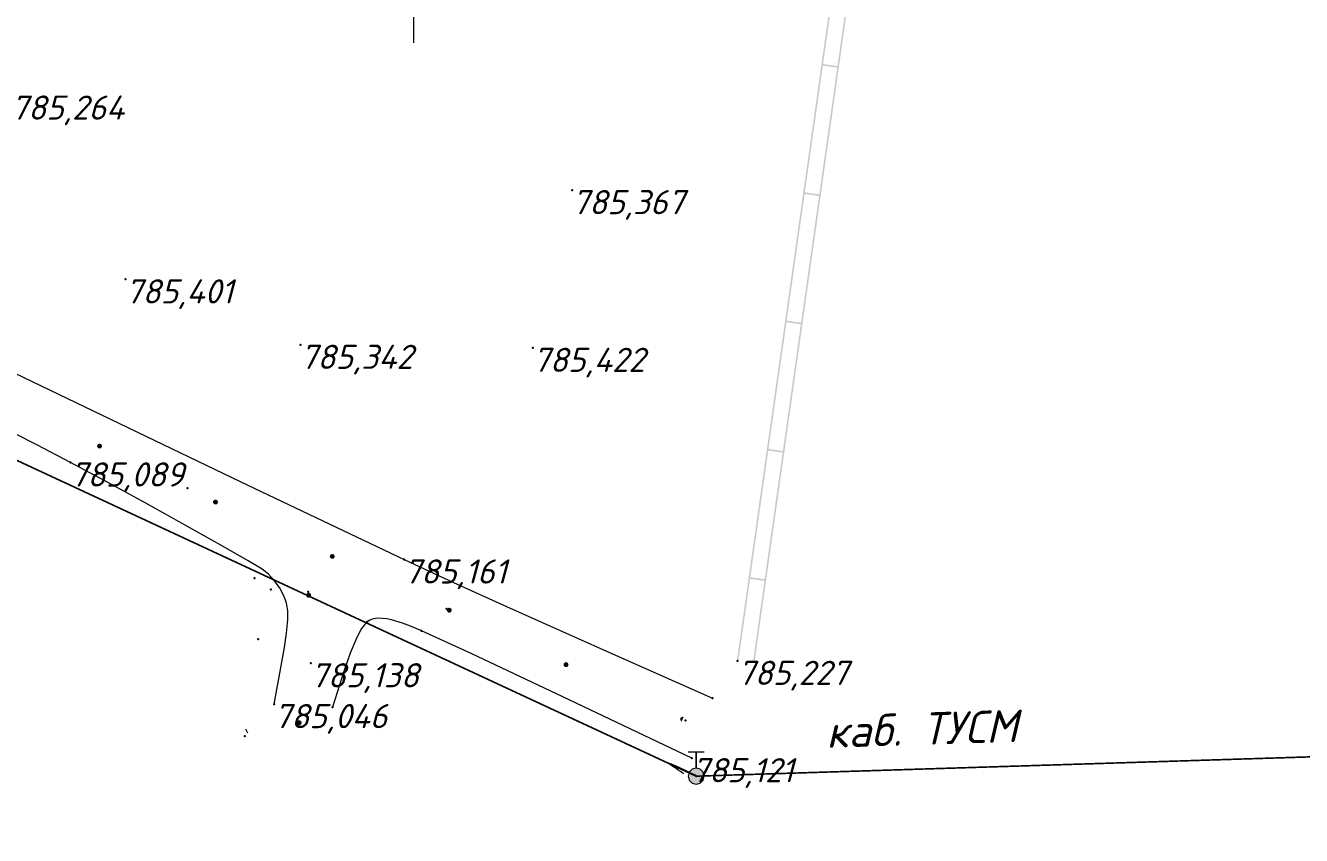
# Model space of a CAD drawing. Header units: metres. Extents: x 629572 to 645168, y 4785785 to 4790166.
# Drawn here: x 634375.9 to 634455.1, y 4788147.8 to 4788198.1 of the extents above; entities that cross this region are included whole.
import ezdxf

# ---------------------------------------------------------------- set-up
doc = ezdxf.new("R2010")
doc.units = ezdxf.units.M
doc.linetypes.add('Сплошная', pattern=[0])
doc.layers.get('0').update_dxf_attribs({"linetype": 'CONTINUOUS'})
for name, color, linetype in [('Горизонтали', 7, 'CONTINUOUS'), ('Дороги с покрытием (край_ бровка)', 7, 'CONTINUOUS'), ('Дороги с покрытием (осевая линия)', 7, 'CONTINUOUS'), ('каб.TNS+', 7, 'CONTINUOUS'), ('каб.ТУСМ', 7, 'CONTINUOUS'), ('Кабельные столбики-сторожки', 7, 'CONTINUOUS'), ('Нурсултан', 7, 'CONTINUOUS'), ('Ограды каменные и жб (H более 1м) - по краю', 7, 'CONTINUOUS'), ('Сетка координатная', 7, 'CONTINUOUS'), ('тест', 7, 'CONTINUOUS')]:
    doc.layers.add(name, color=color, linetype=linetype)
doc.styles.add('ISOCPEUR', font='isocpeui.ttf')
doc.styles.get("Standard").update_dxf_attribs({"font": 'isocpeui.ttf'})
doc.linetypes.add('TELEFON', pattern='A,8,["o",Standard,S=1,R=0,X=-4.33,Y=-0.34],-2', length=10)

# ---------------------------------------------------------------- blocks, each defined once
blk = doc.blocks.new('1010 - 119.2 эл.кабел.столбики-сторожки')
blk.add_hatch(color=7).paths.add_polyline_path([(0, 0.5), (-0.25, 0.433), (-0.433, 0.25), (-0.5, 0), (-0.433, -0.25), (-0.25, -0.433), (0, -0.5), (0.25, -0.433), (0.433, -0.25), (0.5, 0), (0.433, 0.25), (0.25, 0.433), (0, 0.5)])
at = {"color": 7, "linetype": 'Continuous', "lineweight": 0, "const_width": 0.1, "flags": 128}
for points in [[(-0.5, 1.5), (0.5, 1.5)], [(0, 0.5), (0, 1.5)]]:
    blk.add_lwpolyline(points, dxfattribs=at)
at = {"color": 7, "linetype": 'Continuous', "lineweight": 0, "flags": 128}
blk.add_lwpolyline([(0, 0.5), (-0.25, 0.433), (-0.433, 0.25), (-0.5, 0), (-0.433, -0.25), (-0.25, -0.433), (0, -0.5), (0.25, -0.433), (0.433, -0.25), (0.5, 0), (0.433, 0.25), (0.25, 0.433), (0, 0.5)], close=True, dxfattribs=at)
at = {"color": 7, "style": 'ISOCPEUR', "flags": 1}
for tag in ['X', 'Отметка', 'Отметка', 'Имя объекта CREDO-III', 'Код объекта CREDO-III', 'Примечание', 'Тип попереч. профиля', 'Y']:
    blk.add_attdef(tag, (0, 0), '', height=2.5, dxfattribs=at)
blk = doc.blocks.new('Крест')
at = {"color": 0, "linetype": 'Continuous', "lineweight": 0, "flags": 128}
for points in [[(0, -1), (0, 1)], [(-1, 0), (1, 0)]]:
    blk.add_lwpolyline(points, dxfattribs=at)

msp = doc.modelspace()

# ---------------------------------------------------------------- hatches: boundary and pattern name
at = {"layer": 'Дороги с покрытием (осевая линия)'}
for points in [[(634380.411, 4788171.815), (634380.416, 4788171.815), (634380.416, 4788171.825), (634380.416, 4788171.815), (634380.536, 4788171.814), (634380.546, 4788171.814), (634380.554, 4788171.818), (634380.581, 4788171.851), (634380.636, 4788171.92), (634380.628, 4788171.926), (634380.637, 4788171.928), (634380.63, 4788171.948), (634380.613, 4788171.989), (634380.637, 4788171.928), (634380.609, 4788172.055), (634380.604, 4788172.062), (634380.599, 4788172.053), (634380.604, 4788172.062), (634380.487, 4788172.119), (634380.482, 4788172.11), (634380.487, 4788172.119), (634380.478, 4788172.119), (634380.383, 4788172.074), (634380.36, 4788172.063), (634380.358, 4788172.062), (634380.356, 4788172.061), (634380.355, 4788172.056), (634380.325, 4788171.929), (634380.324, 4788171.925), (634380.327, 4788171.921), (634380.335, 4788171.927), (634380.335, 4788171.927), (634380.335, 4788171.927), (634380.327, 4788171.921), (634380.334, 4788171.915), (634380.376, 4788171.876), (634380.327, 4788171.921), (634380.408, 4788171.819)], [(634387.562, 4788168.415), (634387.563, 4788168.419), (634387.591, 4788168.477), (634387.611, 4788168.518), (634387.592, 4788168.477), (634387.598, 4788168.448), (634387.617, 4788168.369), (634387.592, 4788168.477), (634387.567, 4788168.425), (634387.562, 4788168.415), (634387.559, 4788168.409), (634387.614, 4788168.341), (634387.622, 4788168.347), (634387.614, 4788168.341), (634387.617, 4788168.337), (634387.622, 4788168.337), (634387.622, 4788168.347), (634387.622, 4788168.337), (634387.743, 4788168.338), (634387.752, 4788168.338), (634387.752, 4788168.348), (634387.752, 4788168.338), (634387.76, 4788168.342), (634387.756, 4788168.345), (634387.752, 4788168.348), (634387.76, 4788168.342), (634387.787, 4788168.375), (634387.841, 4788168.444), (634387.844, 4788168.448), (634387.843, 4788168.449), (634387.843, 4788168.452), (634387.833, 4788168.45), (634387.843, 4788168.452), (634387.835, 4788168.472), (634387.824, 4788168.499), (634387.843, 4788168.452), (634387.813, 4788168.579), (634387.807, 4788168.586), (634387.689, 4788168.641), (634387.685, 4788168.632), (634387.681, 4788168.641), (634387.666, 4788168.634), (634387.665, 4788168.633), (634387.587, 4788168.595), (634387.564, 4788168.584), (634387.562, 4788168.583), (634387.56, 4788168.582), (634387.559, 4788168.578), (634387.561, 4788168.577), (634387.569, 4788168.575), (634387.559, 4788168.578), (634387.53, 4788168.451), (634387.54, 4788168.448), (634387.536, 4788168.449), (634387.53, 4788168.451), (634387.532, 4788168.442), (634387.559, 4788168.409)], [(634394.811, 4788165.201), (634394.808, 4788165.148), (634394.808, 4788165.141), (634394.811, 4788165.201), (634394.79, 4788165.104), (634394.791, 4788165.104), (634394.784, 4788165.074), (634394.783, 4788165.069), (634394.786, 4788165.065), (634394.87, 4788164.965), (634394.873, 4788164.962), (634394.878, 4788164.962), (634394.877, 4788164.972), (634394.878, 4788164.962), (634394.998, 4788164.964), (634395.008, 4788164.964), (634395.012, 4788164.964), (634395.015, 4788164.968), (634395.011, 4788164.972), (634395.007, 4788164.974), (634395.015, 4788164.968), (634395.041, 4788165.002), (634395.095, 4788165.071), (634395.087, 4788165.078), (634395.093, 4788165.073), (634395.095, 4788165.071), (634395.097, 4788165.075), (634395.097, 4788165.077), (634395.096, 4788165.08), (634395.065, 4788165.206), (634395.055, 4788165.204), (634395.059, 4788165.213), (634394.941, 4788165.267), (634394.937, 4788165.258), (634394.932, 4788165.267), (634394.845, 4788165.223), (634394.845, 4788165.223), (634394.839, 4788165.219), (634394.816, 4788165.208), (634394.813, 4788165.207), (634394.812, 4788165.206)], [(634393.312, 4788162.675), (634393.314, 4788162.671), (634393.323, 4788162.676), (634393.314, 4788162.671), (634393.379, 4788162.569), (634393.384, 4788162.561), (634393.387, 4788162.557), (634393.391, 4788162.556), (634393.392, 4788162.562), (634393.392, 4788162.566), (634393.391, 4788162.556), (634393.433, 4788162.552), (634393.521, 4788162.542), (634393.526, 4788162.542), (634393.527, 4788162.543), (634393.529, 4788162.545), (634393.621, 4788162.638), (634393.623, 4788162.646), (634393.613, 4788162.645), (634393.623, 4788162.646), (634393.608, 4788162.775), (634393.604, 4788162.783), (634393.514, 4788162.838), (634393.493, 4788162.851), (634393.49, 4788162.853), (634393.489, 4788162.854), (634393.484, 4788162.852), (634393.485, 4788162.85), (634393.488, 4788162.843), (634393.484, 4788162.852), (634393.438, 4788162.827), (634393.426, 4788162.821), (634393.484, 4788162.852), (634393.362, 4788162.809), (634393.357, 4788162.807), (634393.356, 4788162.802), (634393.354, 4788162.794), (634393.344, 4788162.738), (634393.356, 4788162.802), (634393.313, 4788162.679), (634393.323, 4788162.676), (634393.313, 4788162.679)], [(634402.141, 4788161.621), (634402.146, 4788161.621), (634402.266, 4788161.623), (634402.276, 4788161.623), (634402.276, 4788161.633), (634402.276, 4788161.623), (634402.284, 4788161.627), (634402.279, 4788161.63), (634402.276, 4788161.633), (634402.284, 4788161.627), (634402.31, 4788161.661), (634402.363, 4788161.73), (634402.355, 4788161.736), (634402.365, 4788161.738), (634402.357, 4788161.758), (634402.34, 4788161.799), (634402.34, 4788161.799), (634402.365, 4788161.738), (634402.335, 4788161.865), (634402.329, 4788161.871), (634402.325, 4788161.862), (634402.329, 4788161.871), (634402.211, 4788161.926), (634402.207, 4788161.917), (634402.202, 4788161.926), (634402.108, 4788161.879), (634402.086, 4788161.868), (634402.09, 4788161.859), (634402.086, 4788161.868), (634402.083, 4788161.867), (634402.082, 4788161.866), (634402.081, 4788161.861), (634402.077, 4788161.809), (634402.077, 4788161.796), (634402.081, 4788161.861), (634402.053, 4788161.734), (634402.063, 4788161.732), (634402.059, 4788161.733), (634402.053, 4788161.734), (634402.052, 4788161.729), (634402.055, 4788161.726), (634402.138, 4788161.625), (634402.145, 4788161.631), (634402.138, 4788161.625)], [(634409.335, 4788158.316), (634409.305, 4788158.343), (634409.332, 4788158.31), (634409.332, 4788158.31), (634409.387, 4788158.242), (634409.395, 4788158.249), (634409.387, 4788158.242), (634409.39, 4788158.239), (634409.395, 4788158.239), (634409.515, 4788158.24), (634409.525, 4788158.24), (634409.533, 4788158.244), (634409.528, 4788158.247), (634409.527, 4788158.248), (634409.533, 4788158.244), (634409.559, 4788158.277), (634409.613, 4788158.347), (634409.616, 4788158.35), (634409.615, 4788158.352), (634409.615, 4788158.355), (634409.584, 4788158.482), (634409.575, 4788158.479), (634409.584, 4788158.482), (634409.579, 4788158.488), (634409.461, 4788158.544), (634409.457, 4788158.534), (634409.452, 4788158.543), (634409.438, 4788158.536), (634409.438, 4788158.536), (634409.358, 4788158.497), (634409.336, 4788158.486), (634409.34, 4788158.477), (634409.336, 4788158.486), (634409.333, 4788158.484), (634409.331, 4788158.483), (634409.33, 4788158.479), (634409.332, 4788158.478), (634409.335, 4788158.478), (634409.33, 4788158.479), (634409.327, 4788158.426), (634409.326, 4788158.413), (634409.33, 4788158.479), (634409.303, 4788158.352), (634409.302, 4788158.347), (634409.305, 4788158.343), (634409.313, 4788158.349), (634409.305, 4788158.343), (634409.312, 4788158.337)], [(634392.728, 4788154.813), (634392.725, 4788154.809), (634392.726, 4788154.805), (634392.736, 4788154.807), (634392.726, 4788154.805), (634392.756, 4788154.688), (634392.758, 4788154.678), (634392.759, 4788154.674), (634392.763, 4788154.672), (634392.766, 4788154.677), (634392.768, 4788154.681), (634392.763, 4788154.672), (634392.802, 4788154.654), (634392.882, 4788154.617), (634392.886, 4788154.627), (634392.883, 4788154.619), (634392.882, 4788154.617), (634392.886, 4788154.615), (634392.888, 4788154.616), (634392.89, 4788154.618), (634392.908, 4788154.63), (634392.944, 4788154.656), (634392.89, 4788154.618), (634393.007, 4788154.676), (634393.002, 4788154.685), (634393.007, 4788154.676), (634393.012, 4788154.683), (634393.038, 4788154.811), (634393.029, 4788154.813), (634393.036, 4788154.819), (634392.969, 4788154.9), (634392.953, 4788154.919), (634392.951, 4788154.922), (634392.95, 4788154.923), (634392.945, 4788154.923), (634392.945, 4788154.921), (634392.945, 4788154.913), (634392.945, 4788154.923), (634392.893, 4788154.914), (634392.88, 4788154.912), (634392.945, 4788154.923), (634392.815, 4788154.92), (634392.815, 4788154.91), (634392.807, 4788154.916), (634392.803, 4788154.908), (634392.789, 4788154.884), (634392.807, 4788154.916)], [(634416.635, 4788154.847), (634416.639, 4788154.855), (634416.639, 4788154.855), (634416.639, 4788154.855), (634416.639, 4788154.855), (634416.644, 4788154.864), (634416.644, 4788154.865), (634416.76, 4788155.113), (634416.76, 4788155.113), (634416.765, 4788155.122), (634416.706, 4788155.15), (634416.697, 4788155.15), (634416.603, 4788155.103), (634416.58, 4788155.092), (634416.585, 4788155.083), (634416.58, 4788155.084), (634416.585, 4788155.083), (634416.58, 4788155.092), (634416.577, 4788155.091), (634416.576, 4788155.09), (634416.575, 4788155.085), (634416.547, 4788154.958), (634416.557, 4788154.956), (634416.549, 4788154.95), (634416.631, 4788154.849), (634416.635, 4788154.845)]]:
    msp.add_hatch(color=7, dxfattribs=at).paths.add_polyline_path(points)
at = {"layer": 'Ограды каменные и жб (H более 1м) - по краю'}
for points in [[(634425.849, 4788198.642), (634426.071, 4788200.206), (634426.071, 4788200.207), (634426.071, 4788200.209), (634426.173, 4788201.482), (634426.342, 4788203.59), (634426.242, 4788203.598), (634426.073, 4788201.49), (634425.971, 4788200.219), (634426.016, 4788200.214), (634426.021, 4788200.213), (634426.016, 4788200.214), (634426.016, 4788200.214), (634425.971, 4788200.219), (634425.75, 4788198.656), (634425.324, 4788195.658), (634425.374, 4788195.65), (634425.324, 4788195.658), (634425.317, 4788195.608), (634425.367, 4788195.601), (634426.357, 4788195.461), (634426.407, 4788195.453), (634426.414, 4788195.503), (634426.364, 4788195.51), (634426.414, 4788195.503), (634426.839, 4788198.502), (634427.061, 4788200.066), (634427.065, 4788200.097), (634427.068, 4788200.129), (634427.17, 4788201.402), (634427.339, 4788203.51), (634427.239, 4788203.518), (634427.07, 4788201.41), (634426.968, 4788200.137), (634426.966, 4788200.108), (634426.962, 4788200.08), (634426.74, 4788198.516), (634426.321, 4788195.567), (634425.431, 4788195.693)], [(634425.02, 4788193.514), (634424.619, 4788190.686), (634424.194, 4788187.687), (634424.187, 4788187.638), (634424.237, 4788187.631), (634425.227, 4788187.49), (634425.276, 4788187.483), (634425.283, 4788187.533), (634425.709, 4788190.532), (634426.11, 4788193.359), (634426.407, 4788195.453), (634426.307, 4788195.468), (634426.01, 4788193.373), (634425.609, 4788190.546), (634425.191, 4788187.596), (634424.3, 4788187.723), (634424.718, 4788190.672), (634425.12, 4788193.5), (634425.416, 4788195.594), (634425.317, 4788195.608)], [(634423.89, 4788185.544), (634423.489, 4788182.716), (634423.064, 4788179.717), (634423.113, 4788179.71), (634423.064, 4788179.717), (634423.057, 4788179.667), (634423.106, 4788179.66), (634424.096, 4788179.52), (634424.146, 4788179.513), (634424.153, 4788179.562), (634424.578, 4788182.561), (634424.979, 4788185.389), (634425.276, 4788187.483), (634425.177, 4788187.497), (634424.88, 4788185.403), (634424.479, 4788182.575), (634424.061, 4788179.626), (634423.17, 4788179.752), (634423.588, 4788182.702), (634423.989, 4788185.529), (634424.286, 4788187.624), (634424.187, 4788187.638)], [(634422.76, 4788177.573), (634422.359, 4788174.746), (634421.933, 4788171.747), (634421.983, 4788171.74), (634421.933, 4788171.747), (634421.926, 4788171.697), (634421.976, 4788171.69), (634422.966, 4788171.55), (634423.016, 4788171.543), (634423.023, 4788171.592), (634423.448, 4788174.591), (634423.849, 4788177.419), (634424.146, 4788179.513), (634424.047, 4788179.527), (634423.75, 4788177.433), (634423.349, 4788174.605), (634422.93, 4788171.656), (634422.04, 4788171.782), (634422.458, 4788174.731), (634422.859, 4788177.559), (634423.156, 4788179.653), (634423.057, 4788179.667)], [(634421.629, 4788169.603), (634421.228, 4788166.775), (634420.803, 4788163.776), (634420.853, 4788163.769), (634420.803, 4788163.776), (634420.796, 4788163.727), (634420.846, 4788163.72), (634421.836, 4788163.579), (634421.885, 4788163.572), (634421.892, 4788163.622), (634421.843, 4788163.629), (634421.892, 4788163.622), (634422.318, 4788166.621), (634422.719, 4788169.448), (634423.016, 4788171.543), (634422.916, 4788171.557), (634422.619, 4788169.462), (634422.218, 4788166.635), (634421.8, 4788163.685), (634420.909, 4788163.812), (634421.327, 4788166.761), (634421.728, 4788169.589), (634422.025, 4788171.683), (634421.926, 4788171.697)], [(634420.499, 4788161.633), (634420.098, 4788158.805), (634420.073, 4788158.632), (634420.079, 4788158.631), (634420.173, 4788158.618), (634420.197, 4788158.791), (634420.598, 4788161.618), (634420.895, 4788163.713), (634420.796, 4788163.727)], [(634421.489, 4788161.492), (634421.088, 4788158.664), (634421.064, 4788158.492), (634421.069, 4788158.491), (634421.163, 4788158.478), (634421.187, 4788158.65), (634421.588, 4788161.478), (634421.885, 4788163.572), (634421.786, 4788163.586)]]:
    msp.add_hatch(color=7, dxfattribs=at).paths.add_polyline_path(points)

# ---------------------------------------------------------------- linework, layer by layer
at = {"layer": 'Горизонтали', "color": 34, "linetype": 'Сплошная', "lineweight": 0, "true_color": 0xa55200, "elevation": 785, "flags": 128}
for points in [[(634389.557, 4788154.388), (634389.578, 4788154.349), (634389.661, 4788154.191), (634389.682, 4788154.152)], [(634416.767, 4788151.604), (634416.732, 4788151.629), (634416.57, 4788151.742), (634416.434, 4788151.835), (634416.305, 4788151.923), (634416.162, 4788152.018), (634416.013, 4788152.118), (634415.865, 4788152.216), (634415.862, 4788152.218), (634415.767, 4788152.288), (634415.839, 4788152.274), (634415.954, 4788152.235), (634416.073, 4788152.191), (634416.194, 4788152.141), (634416.314, 4788152.088), (634416.432, 4788152.034), (634416.55, 4788151.977), (634416.597, 4788151.955), (634416.668, 4788151.92), (634416.734, 4788151.889), (634416.772, 4788151.871), (634416.951, 4788151.785), (634417.239, 4788151.647), (634417.483, 4788151.53), (634417.531, 4788151.507)]]:
    msp.add_lwpolyline(points, dxfattribs=at)
at = {"layer": 'Дороги с покрытием (край_ бровка)', "color": 251, "linetype": 'Сплошная', "lineweight": 0, "true_color": 0x636466, "flags": 128}
for points in [[(634338.089, 4788251.977), (634337.892, 4788252.002), (634337.659, 4788251.994), (634337.408, 4788251.962), (634337.219, 4788251.937), (634336.981, 4788251.921), (634336.785, 4788251.935), (634336.573, 4788252), (634336.122, 4788252.183), (634335.826, 4788252.306), (634334.991, 4788252.623), (634334.321, 4788252.82), (634333.912, 4788252.894), (634333.565, 4788252.913), (634333.277, 4788252.876), (634333.048, 4788252.784), (634332.82, 4788252.616), (634332.564, 4788252.371), (634332.286, 4788252.053), (634331.991, 4788251.671), (634331.703, 4788251.256), (634331.414, 4788250.801), (634331.133, 4788250.321), (634330.868, 4788249.828), (634330.614, 4788249.308), (634330.391, 4788248.802), (634330.205, 4788248.321), (634330.059, 4788247.874), (634329.951, 4788247.427), (634329.852, 4788246.858), (634329.76, 4788246.152), (634329.666, 4788245.25), (634329.551, 4788243.949), (634329.338, 4788241.661), (634329.214, 4788240.606), (634329.081, 4788239.681), (634328.934, 4788238.857), (634328.772, 4788238.125), (634328.562, 4788237.339), (634328.272, 4788236.36), (634327.416, 4788233.699), (634326.42, 4788230.732), (634325.473, 4788227.914), (634324.466, 4788224.816), (634323.772, 4788222.5), (634323.164, 4788220.246), (634322.555, 4788217.825), (634322.028, 4788215.602), (634321.466, 4788213.114), (634320.442, 4788208.385), (634320.442, 4788208.385), (634320.437, 4788207.131), (634320.46, 4788206.232), (634320.497, 4788205.667), (634320.553, 4788205.154), (634320.629, 4788204.684), (634320.725, 4788204.251), (634320.867, 4788203.78), (634321.04, 4788203.352), (634321.245, 4788202.965), (634321.484, 4788202.616), (634321.772, 4788202.291), (634322.137, 4788201.961), (634322.581, 4788201.625), (634323.108, 4788201.278), (634324.105, 4788200.71), (634325.398, 4788200.064), (634326.513, 4788199.541), (634327.744, 4788198.961), (634329.176, 4788198.301), (634331.853, 4788197.115), (634333.531, 4788196.377), (634338.272, 4788194.288), (634341.865, 4788192.677), (634344.658, 4788191.389), (634347.435, 4788190.061), (634350.955, 4788188.342), (634355.895, 4788185.902), (634358.108, 4788184.806), (634365.272, 4788181.293), (634375.772, 4788176.229), (634389.263, 4788169.748), (634399.398, 4788164.922), (634402.468, 4788163.496), (634405.759, 4788161.993), (634412.151, 4788159.131), (634418.558, 4788156.302)], [(634391.322, 4788155.938), (634391.771, 4788158.304), (634391.966, 4788159.442), (634392.097, 4788160.345), (634392.176, 4788161.164), (634392.176, 4788161.733), (634392.144, 4788161.967), (634392.087, 4788162.208), (634392.008, 4788162.453), (634391.906, 4788162.701), (634391.653, 4788163.168), (634391.336, 4788163.607), (634390.97, 4788163.996), (634390.576, 4788164.313), (634389.72, 4788164.833), (634388.018, 4788165.812), (634383.363, 4788168.413), (634380.8, 4788169.812), (634378.672, 4788170.948), (634376.575, 4788172.03), (634373.822, 4788173.417), (634368.535, 4788176.038), (634368.346, 4788176.132), (634363.798, 4788178.39), (634360.243, 4788180.21), (634359.644, 4788180.52), (634356.693, 4788182.039), (634354.801, 4788182.995), (634353.121, 4788183.822), (634348.933, 4788185.818), (634344.025, 4788188.107), (634339.102, 4788190.363), (634333.132, 4788193.065), (634326.701, 4788195.937), (634324.198, 4788197.022), (634322.942, 4788197.524), (634322.593, 4788197.625), (634322.218, 4788197.705), (634321.825, 4788197.763), (634321.419, 4788197.797), (634321.012, 4788197.807), (634320.607, 4788197.793), (634320.211, 4788197.755), (634319.83, 4788197.695), (634319.451, 4788197.609), (634319.102, 4788197.499), (634318.787, 4788197.368), (634318.509, 4788197.217), (634318.268, 4788197.041), (634318.038, 4788196.821), (634317.818, 4788196.554), (634317.605, 4788196.239), (634317.284, 4788195.644), (634316.948, 4788194.871), (634316.701, 4788194.236), (634316.394, 4788193.457), (634316.101, 4788192.703), (634315.734, 4788191.673), (634314.908, 4788189.198), (634313.999, 4788186.376)], [(634417.284, 4788152.577), (634417.284, 4788152.577), (634409.665, 4788156.191), (634403.562, 4788159.073), (634400.49, 4788160.49), (634400.446, 4788160.509), (634399.798, 4788160.774), (634399.297, 4788160.961), (634398.616, 4788161.164), (634398.32, 4788161.225), (634398.051, 4788161.26), (634397.753, 4788161.266), (634397.495, 4788161.232), (634397.276, 4788161.156), (634397.097, 4788161.04), (634396.931, 4788160.866), (634396.759, 4788160.623), (634396.58, 4788160.31), (634396.393, 4788159.924), (634396.054, 4788159.101), (634395.673, 4788158.026), (634394.945, 4788155.737)]]:
    msp.add_lwpolyline(points, dxfattribs=at)
at = {"layer": 'каб.TNS+', "color": 3, "linetype": 'TELEFON', "lineweight": 13, "true_color": 0x00e600, "const_width": 0.1, "flags": 128}
msp.add_lwpolyline([(633230.144, 4788389.592), (633344.729, 4788403.854), (633409.357, 4788391.818), (633420.009, 4788387.98), (633437.054, 4788383.297), (633526.334, 4788366.901), (633634.565, 4788348.248), (633710.126, 4788332.171), (634104.681, 4788238.498), (634261.231, 4788230.403), (634311.884, 4788200.571), (634417.542, 4788151.457), (634579.568, 4788156.544), (634633.9, 4788158.034), (634644.582, 4788158.401), (634694.097, 4788152.282), (634733.066, 4788146.767), (634775.286, 4788140.461), (634799.265, 4788136.502), (635093.223, 4788078.935), (635226.392, 4788062.853), (635399.922, 4788029.549), (635484.356, 4788023.579), (635569.309, 4788012.235), (635621.709, 4788004.851), (635666.94, 4787992.952), (635740.027, 4787980.176), (635779.914, 4787970.332), (635826.581, 4787957.347), (635853.488, 4787947.661), (635872.702, 4787940.068), (635991.537, 4787886.465), (636187.111, 4787806.711), (636209.235, 4787765.084), (636377.357, 4787726.52), (636432.925, 4787741.365), (636490.651, 4787769.031), (636568.713, 4787804.041), (636646.25, 4787818.683), (636712.558, 4787826.654), (636770.215, 4787836.87), (636964.065, 4787865.88), (637090.976, 4787866.86), (637407.809, 4787914.614), (637650.17, 4787988.245), (637701.732, 4787996.925), (637736.588, 4788004.318), (637781.106, 4788015.857), (637823.812, 4788025.287), (637840.147, 4788027.841), (637887.457, 4788037.971), (637924.534, 4788044.77), (637950.054, 4788039.488), (637995.293, 4788042.79), (638160.082, 4788128.557), (638321.49, 4788202.495), (638407.595, 4788245.637), (638451.902, 4788258.85), (638484.142, 4788264.993), (638492.947, 4788261.65)], dxfattribs=at)
at = {"layer": 'Нурсултан', "color": 7}
for p in [(634409.837, 4788187.864, -1.31), (634382.09, 4788182.32, -1.276), (634392.955, 4788178.255, -1.335), (634407.396, 4788178.068, -1.255), (634378.672, 4788170.948, -1.588), (634385.945, 4788169.349, -1.516), (634387.611, 4788168.518, -1.504), (634399.398, 4788164.922, -1.516), (634390.105, 4788163.756, -1.519), (634391.114, 4788163.042, -1.542), (634393.446, 4788162.912, -1.529), (634402.042, 4788161.845, -1.482), (634397.097, 4788161.04, -1.623), (634400.49, 4788160.49, -1.574), (634390.336, 4788159.977, -1.609), (634420.123, 4788158.625, -1.45), (634393.597, 4788158.474, -1.539), (634418.558, 4788156.302, -1.51), (634391.322, 4788155.938, -1.631), (634394.945, 4788155.737, -1.513), (634416.884, 4788154.906, -1.522), (634389.496, 4788153.949, -1.682), (634417.284, 4788152.577, -1.556), (634417.542, 4788151.457, -1.682)]:
    msp.add_point(p, dxfattribs=at)
at = {"layer": 'тест', "color": 7}
for p in [(634409.837, 4788187.864, 785.367), (634382.09, 4788182.32, 785.401), (634392.955, 4788178.255, 785.342), (634407.396, 4788178.068, 785.422), (634385.945, 4788169.349, 785.161), (634393.446, 4788162.912, 785.148), (634393.597, 4788158.474, 785.138)]:
    msp.add_point(p, dxfattribs=at)

# ---------------------------------------------------------------- block references
at = {"layer": 'Кабельные столбики-сторожки', "color": 7, "linetype": 'Continuous'}
msp.add_blockref('1010 - 119.2 эл.кабел.столбики-сторожки', (634417.542, 4788151.457), dxfattribs=at)
at = {"layer": 'Сетка координатная', "color": 136, "linetype": 'Continuous', "true_color": 0x008080, "xscale": 3, "yscale": 3}
msp.add_blockref('Крест', (634400, 4788200), dxfattribs=at)

# ---------------------------------------------------------------- texts
at = {"layer": 'каб.ТУСМ', "color": 3, "style": 'ISOCPEUR'}
msp.add_text('каб. ТУСМ', height=2, rotation=1.79828, dxfattribs=at).set_placement((634425.643, 4788153.213))
at = {"layer": 'Нурсултан', "color": 251, "char_height": 1.5, "attachment_point": 1, "style": 'ISOCPEUR'}
for s, insert in [('785,264', (634374.984, 4788193.738, -1.413)), ('785,367', (634409.837, 4788187.864, -1.31)), ('785,401', (634382.09, 4788182.32, -1.276)), ('785,342', (634392.955, 4788178.255, -1.335)), ('785,422', (634407.396, 4788178.068, -1.255)), ('785,089', (634378.672, 4788170.948, -1.588)), ('785,161', (634399.398, 4788164.922, -1.516)), ('785,227', (634420.123, 4788158.625, -1.45)), ('785,138', (634393.597, 4788158.474, -1.539)), ('785,046', (634391.322, 4788155.938, -1.631)), ('785,121', (634417.284, 4788152.577, -1.556))]:
    msp.add_mtext(s, dxfattribs=dict(at, insert=insert))

doc.saveas('drawing.dxf')
